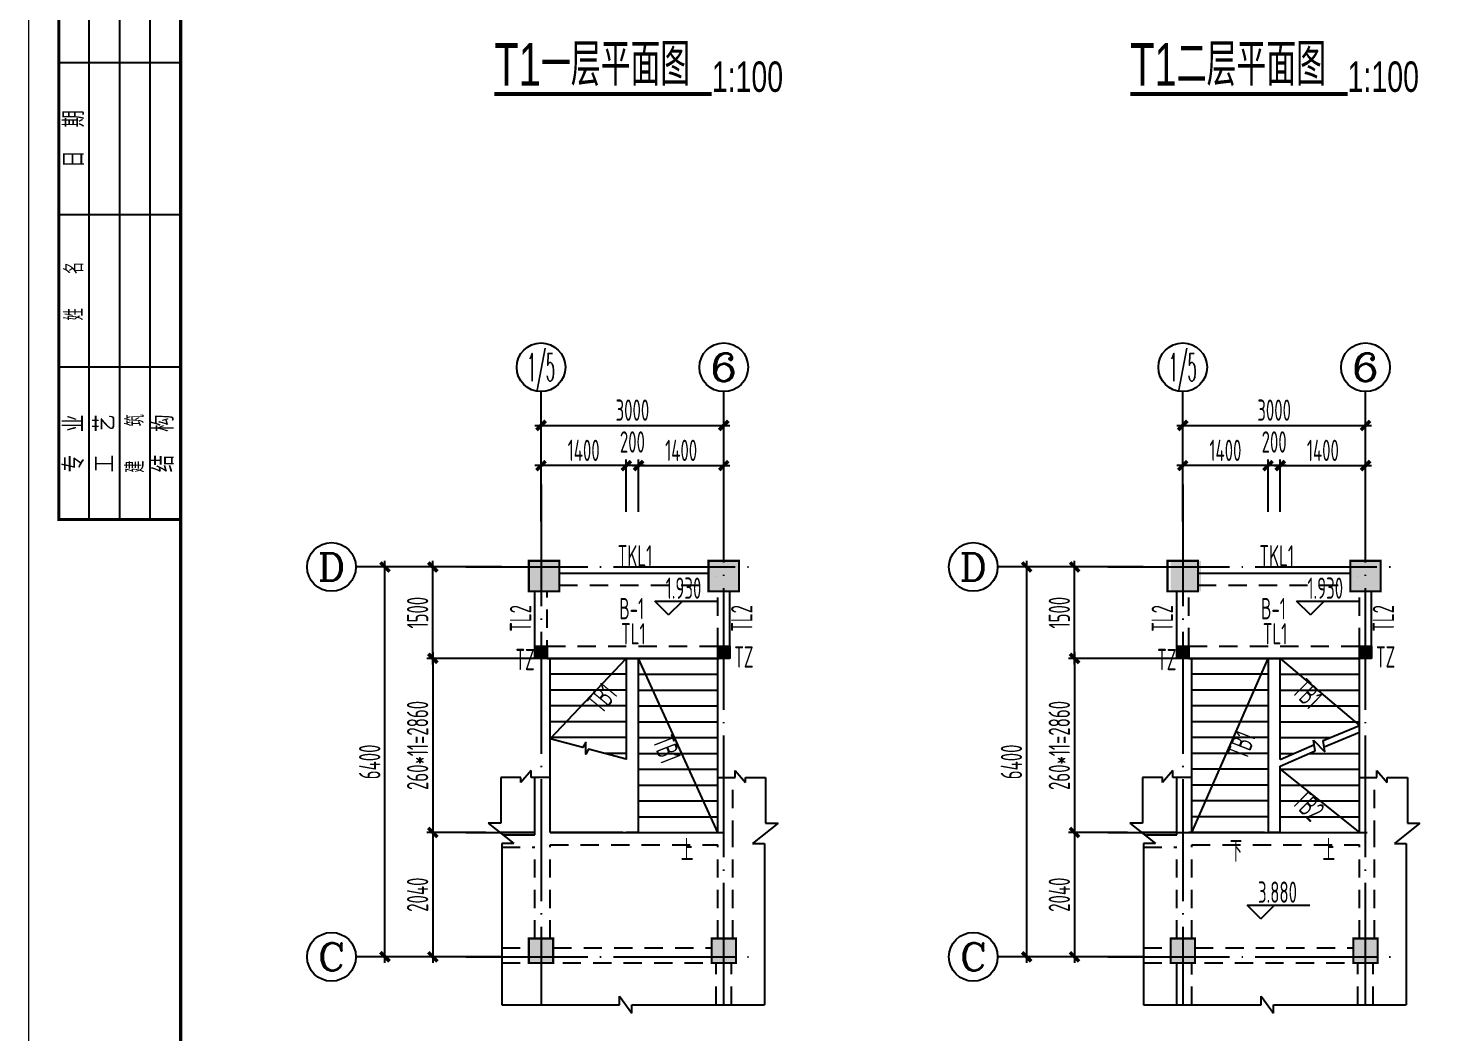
# Model space of a CAD drawing. Extents: x -472319 to -112444, y -516749 to -5704.
# Drawn here: x -218451 to -195170, y -432237 to -415751 of the extents above; entities that cross this region are included whole.
import ezdxf
from ezdxf.enums import TextEntityAlignment as Align

# ---------------------------------------------------------------- set-up
doc = ezdxf.new("R2010")
doc.units = 0
doc.header["$LTSCALE"] = 100
doc.header["$MEASUREMENT"] = 0
for name, pattern in [('3', [5, 3, -2]), ('CENTER', [2, 1.25, -0.25, 0.25, -0.25]), ('DOTE', [2.42, 2, -0.2, 0.02, -0.2])]:
    doc.linetypes.add(name, pattern=pattern)
for name, color, linetype in [('1301', 24, 'Continuous'), ('AXIS', 3, 'Continuous'), ('AXIS_TEXT', 7, 'Continuous'), ('COLUMN', 9, 'Continuous'), ('DIM_ELEV', 3, 'Continuous'), ('DIM_SYMB', 3, 'Continuous'), ('DOTE', 1, 'CENTER'), ('FRAME', 3, 'Continuous'), ('PUB_DIM', 3, 'Continuous'), ('S_BEAM', 4, 'Continuous'), ('S_BEAMDASH', 134, '3'), ('S_CL', 2, 'Continuous'), ('STAIR', 2, 'Continuous'), ('填充', 8, 'Continuous'), ('板标注', 221, 'Continuous'), ('梁', 4, 'Continuous'), ('梁虚线', 134, '3')]:
    doc.layers.add(name, color=color, linetype=linetype)
doc.styles.add('_TCH_AXIS', font='COMPLEX', dxfattribs={"bigfont": 'GBCBIG'})
doc.styles.add('COMPLEX', font='COMPLEX')
doc.styles.add('dxfs', font='txt.shx', dxfattribs={"width": 0.7, "bigfont": 'dxfs.shx'})
doc.styles.add('eromans.shx', font='eromans.shx', dxfattribs={"width": 0.7, "bigfont": 'hztxt.shx'})
doc.styles.add('HZ', font='tssdeng.shx', dxfattribs={"width": 0.6, "height": 350, "bigfont": 'a.shx'})
doc.dimstyles.new('DIMN', dxfattribs={"dimtxt": 350, "dimasz": 150, "dimexe": 100, "dimexo": 100, "dimgap": 75, "dimtad": 1, "dimdec": 0, "dimzin": 0, "dimdsep": 46, "dimtxsty": 'HZ', "dimblk": 'ARCHTICK', "dimcen": 0.09, "dimdle": 100, "dimclrd": 3, "dimclre": 3, "dimclrt": 7, "dimazin": 2, "dimtfac": 1, "dimtdec": 0, "dimtmove": 2, "dimatfit": 3, "dimldrblk": 'ARCHTICK', "dimfxl": 1, "dimtolj": 1, "dimtzin": 0, "dimarcsym": 0})

# ---------------------------------------------------------------- blocks, each defined once
blk = doc.blocks.new('A$C20674F94')
at = {"layer": 'FRAME', "lineweight": 18}
blk.add_line((0, 59400), (0, 0), dxfattribs=at)
at = {"layer": 'FRAME'}
blk.add_line((2500, 58400), (2500, 1000), dxfattribs=at)
at = {"layer": 'FRAME', "const_width": 50}
for points in [[(2500, 58400), (500, 58400), (500, 35900), (2500, 35900)], [(2500, 58400), (83100, 58400), (83100, 1000), (2500, 1000), (2500, 58400)]]:
    blk.add_lwpolyline(points, dxfattribs=at)
at = {"layer": 'FRAME'}
for points in [[(1000, 35900), (1000, 58400)], [(1500, 35900), (1500, 58400)], [(2000, 35900), (2000, 58400)], [(2500, 43400), (500, 43400)], [(2500, 40900), (500, 40900)], [(2500, 38400), (500, 38400)]]:
    blk.add_lwpolyline(points, dxfattribs=at)
at = {"layer": 'FRAME', "char_height": 300, "attachment_point": 5, "rotation": 90, "style": 'dxfs'}
for s, insert, width in [('{\\f宋体|b0|i0|c134|p2;日\\Ftxt.shx,dxfs.shx|c134;  \\f宋体|b0|i0|c134|p2;期}', (750, 42150), 1132.5), ('姓   名', (750, 39650), 1185), ('{\\f宋体|b0|i0|c134|p2;专\\Ftxt.shx,dxfs.shx|c134;  \\f宋体|b0|i0|c134|p2;业}', (750, 37150), 1203.38), ('{\\f宋体|b0|i0|c134|p2;工\\Ftxt.shx,dxfs.shx|c134;  \\f宋体|b0|i0|c134|p2;艺}', (1250, 37150), 1177.12), ('建   筑', (1750, 37150), 1206), ('{\\f宋体|b0|i0|c134|p2;结\\Ftxt.shx,dxfs.shx|c134;  \\f宋体|b0|i0|c134|p2;构\\P}', (2220, 37150), 1192.88)]:
    blk.add_mtext(s, dxfattribs=dict(at, insert=insert, width=width))
blk = doc.blocks.new('_ArchTick')
at = {"color": 0, "linetype": 'ByBlock', "const_width": 0.4}
blk.add_lwpolyline([(-0.5, -0.5), (0.5, 0.5)], dxfattribs=at)
blk = doc.blocks.new('*D2673')
at = {"layer": 'AXIS', "color": 3, "lineweight": -2, "transparency": 16777216}
for p, q in [((-199601, -422269), (-196401, -422269)), ((-199501, -423139), (-199501, -422169)), ((-196501, -423139), (-196501, -422169))]:
    blk.add_line(p, q, dxfattribs=at)
at = {"layer": 'Defpoints', "color": 0, "transparency": 16777216}
for p in [(-196501, -422269), (-199501, -423239), (-196501, -423239)]:
    blk.add_point(p, dxfattribs=at)
at = {"layer": 'AXIS', "color": 3, "lineweight": -2, "transparency": 16777216, "xscale": 150, "yscale": 150, "zscale": 150, "rotation": 180}
blk.add_blockref('_ArchTick', (-199501, -422269), dxfattribs=at)
at = {"layer": 'AXIS', "color": 3, "lineweight": -2, "transparency": 16777216, "xscale": 150, "yscale": 150, "zscale": 150}
blk.add_blockref('_ArchTick', (-196501, -422269), dxfattribs=at)
at = {"layer": 'AXIS', "color": 7, "transparency": 16777216, "insert": (-198001, -422019), "char_height": 350, "attachment_point": 5, "style": 'HZ'}
blk.add_mtext('\\A1;3000', dxfattribs=at)
blk = doc.blocks.new('*D2674')
at = {"layer": 'AXIS', "color": 3, "lineweight": -2, "transparency": 16777216}
for p, q in [((-200833, -424593), (-202163, -424593)), ((-202063, -431093), (-202063, -424493)), ((-200833, -430993), (-202163, -430993))]:
    blk.add_line(p, q, dxfattribs=at)
at = {"layer": 'Defpoints', "color": 0, "transparency": 16777216}
for p in [(-202063, -424593), (-200733, -424593), (-200733, -430993)]:
    blk.add_point(p, dxfattribs=at)
at = {"layer": 'AXIS', "color": 3, "lineweight": -2, "transparency": 16777216, "xscale": 150, "yscale": 150, "zscale": 150}
for p, rotation in [((-202063, -424593), 90), ((-202063, -430993), 270)]:
    blk.add_blockref('_ArchTick', p, dxfattribs=dict(at, rotation=rotation))
at = {"layer": 'AXIS', "color": 7, "transparency": 16777216, "insert": (-202313, -427793), "char_height": 350, "attachment_point": 5, "rotation": 90, "style": 'HZ'}
blk.add_mtext('\\A1;6400', dxfattribs=at)
blk = doc.blocks.new('_AXISO')
blk.add_circle((0, 0), 0.5)
at = {"layer": 'AXIS_TEXT', "style": 'COMPLEX', "width": 1.041667}
blk.add_attdef('A', text='', height=0.56, dxfattribs=at).set_placement((-0.25, -0.28), (0.25, -0.28), align=Align.FIT)
blk = doc.blocks.new('*D2675')
at = {"layer": '1301', "color": 3, "lineweight": -2, "transparency": 16777216}
for p, q in [((-200406, -428953), (-201377, -428953)), ((-201277, -428853), (-201277, -431093)), ((-200378, -430993), (-201377, -430993))]:
    blk.add_line(p, q, dxfattribs=at)
at = {"layer": 'Defpoints', "color": 0, "transparency": 16777216}
for p in [(-200306, -428953), (-201277, -430993), (-200278, -430993)]:
    blk.add_point(p, dxfattribs=at)
at = {"layer": '1301', "color": 3, "lineweight": -2, "transparency": 16777216, "xscale": 150, "yscale": 150, "zscale": 150}
for p, rotation in [((-201277, -428953), 90), ((-201277, -430993), 270)]:
    blk.add_blockref('_ArchTick', p, dxfattribs=dict(at, rotation=rotation))
at = {"layer": '1301', "color": 7, "transparency": 16777216, "insert": (-201527, -429973), "char_height": 350, "attachment_point": 5, "rotation": 90, "style": 'HZ'}
blk.add_mtext('\\A1;2040', dxfattribs=at)
blk = doc.blocks.new('*D2676')
at = {"layer": 'Defpoints', "color": 0, "transparency": 16777216}
for p in [(-201277, -424593), (-200423, -424593), (-200423, -426093)]:
    blk.add_point(p, dxfattribs=at)
at = {"layer": '填充', "color": 3, "lineweight": -2, "transparency": 16777216}
for p, q in [((-200523, -424593), (-201377, -424593)), ((-201277, -426193), (-201277, -424493)), ((-200523, -426093), (-201377, -426093))]:
    blk.add_line(p, q, dxfattribs=at)
at = {"layer": '填充', "color": 3, "lineweight": -2, "transparency": 16777216, "xscale": 150, "yscale": 150, "zscale": 150}
for p, rotation in [((-201277, -424593), 90), ((-201277, -426093), 270)]:
    blk.add_blockref('_ArchTick', p, dxfattribs=dict(at, rotation=rotation))
at = {"layer": '填充', "color": 7, "transparency": 16777216, "insert": (-201527, -425343), "char_height": 350, "attachment_point": 5, "rotation": 90, "style": 'HZ'}
blk.add_mtext('\\A1;1500', dxfattribs=at)
blk = doc.blocks.new('*D2677')
at = {"layer": 'Defpoints', "color": 0, "transparency": 16777216}
for p in [(-200523, -426093), (-201277, -428953), (-200523, -428953)]:
    blk.add_point(p, dxfattribs=at)
at = {"layer": '填充', "color": 3, "lineweight": -2, "transparency": 16777216}
for p, q in [((-201277, -425993), (-201277, -429053)), ((-200623, -426093), (-201377, -426093)), ((-200623, -428953), (-201377, -428953))]:
    blk.add_line(p, q, dxfattribs=at)
at = {"layer": '填充', "color": 3, "lineweight": -2, "transparency": 16777216, "xscale": 150, "yscale": 150, "zscale": 150}
for p, rotation in [((-201277, -426093), 90), ((-201277, -428953), 270)]:
    blk.add_blockref('_ArchTick', p, dxfattribs=dict(at, rotation=rotation))
at = {"layer": '填充', "color": 7, "transparency": 16777216, "insert": (-201527, -427523), "char_height": 350, "attachment_point": 5, "rotation": 90, "style": 'HZ'}
blk.add_mtext('\\A1;260*11=2860', dxfattribs=at)
blk = doc.blocks.new('*D2678')
at = {"layer": 'AXIS', "color": 3, "lineweight": -2, "transparency": 16777216}
for p, q in [((-197801, -422929), (-198201, -422929)), ((-198101, -423647), (-198101, -422829)), ((-197901, -423647), (-197901, -422829))]:
    blk.add_line(p, q, dxfattribs=at)
at = {"layer": 'Defpoints', "color": 0, "transparency": 16777216}
for p in [(-198101, -422929), (-198101, -423747), (-197901, -423747)]:
    blk.add_point(p, dxfattribs=at)
at = {"layer": 'AXIS', "color": 3, "lineweight": -2, "transparency": 16777216, "xscale": 150, "yscale": 150, "zscale": 150, "rotation": 180}
blk.add_blockref('_ArchTick', (-198101, -422929), dxfattribs=at)
at = {"layer": 'AXIS', "color": 3, "lineweight": -2, "transparency": 16777216, "xscale": 150, "yscale": 150, "zscale": 150}
blk.add_blockref('_ArchTick', (-197901, -422929), dxfattribs=at)
at = {"layer": 'AXIS', "color": 7, "transparency": 16777216, "insert": (-198001, -422541), "char_height": 350, "attachment_point": 5, "style": 'HZ'}
blk.add_mtext('\\A1;200', dxfattribs=at)
blk = doc.blocks.new('*D2679')
at = {"layer": 'AXIS', "color": 3, "lineweight": -2, "transparency": 16777216}
for p, q in [((-198001, -422929), (-196401, -422929)), ((-197901, -423687), (-197901, -422829)), ((-196501, -423687), (-196501, -422829))]:
    blk.add_line(p, q, dxfattribs=at)
at = {"layer": 'Defpoints', "color": 0, "transparency": 16777216}
for p in [(-196501, -422929), (-197901, -423787), (-196501, -423787)]:
    blk.add_point(p, dxfattribs=at)
at = {"layer": 'AXIS', "color": 3, "lineweight": -2, "transparency": 16777216, "xscale": 150, "yscale": 150, "zscale": 150, "rotation": 180}
blk.add_blockref('_ArchTick', (-197901, -422929), dxfattribs=at)
at = {"layer": 'AXIS', "color": 3, "lineweight": -2, "transparency": 16777216, "xscale": 150, "yscale": 150, "zscale": 150}
blk.add_blockref('_ArchTick', (-196501, -422929), dxfattribs=at)
at = {"layer": 'AXIS', "color": 7, "transparency": 16777216, "insert": (-197201, -422679), "char_height": 350, "attachment_point": 5, "style": 'HZ'}
blk.add_mtext('\\A1;1400', dxfattribs=at)
blk = doc.blocks.new('*D2680')
at = {"layer": 'AXIS', "color": 3, "lineweight": -2, "transparency": 16777216}
for p, q in [((-198001, -422929), (-199601, -422929)), ((-199501, -423687), (-199501, -422829)), ((-198101, -423687), (-198101, -422829))]:
    blk.add_line(p, q, dxfattribs=at)
at = {"layer": 'Defpoints', "color": 0, "transparency": 16777216}
for p in [(-199501, -422929), (-199501, -423787), (-198101, -423787)]:
    blk.add_point(p, dxfattribs=at)
at = {"layer": 'AXIS', "color": 3, "lineweight": -2, "transparency": 16777216, "xscale": 150, "yscale": 150, "zscale": 150, "rotation": 180}
blk.add_blockref('_ArchTick', (-199501, -422929), dxfattribs=at)
at = {"layer": 'AXIS', "color": 3, "lineweight": -2, "transparency": 16777216, "xscale": 150, "yscale": 150, "zscale": 150}
blk.add_blockref('_ArchTick', (-198101, -422929), dxfattribs=at)
at = {"layer": 'AXIS', "color": 7, "transparency": 16777216, "insert": (-198801, -422679), "char_height": 350, "attachment_point": 5, "style": 'HZ'}
blk.add_mtext('\\A1;1400', dxfattribs=at)
blk = doc.blocks.new('*D2681')
at = {"layer": 'AXIS', "color": 3, "lineweight": -2, "transparency": 16777216}
for p, q in [((-210135, -422269), (-206935, -422269)), ((-210035, -423139), (-210035, -422169)), ((-207035, -423139), (-207035, -422169))]:
    blk.add_line(p, q, dxfattribs=at)
at = {"layer": 'Defpoints', "color": 0, "transparency": 16777216}
for p in [(-207035, -422269), (-210035, -423239), (-207035, -423239)]:
    blk.add_point(p, dxfattribs=at)
at = {"layer": 'AXIS', "color": 3, "lineweight": -2, "transparency": 16777216, "xscale": 150, "yscale": 150, "zscale": 150, "rotation": 180}
blk.add_blockref('_ArchTick', (-210035, -422269), dxfattribs=at)
at = {"layer": 'AXIS', "color": 3, "lineweight": -2, "transparency": 16777216, "xscale": 150, "yscale": 150, "zscale": 150}
blk.add_blockref('_ArchTick', (-207035, -422269), dxfattribs=at)
at = {"layer": 'AXIS', "color": 7, "transparency": 16777216, "insert": (-208535, -422019), "char_height": 350, "attachment_point": 5, "style": 'HZ'}
blk.add_mtext('\\A1;3000', dxfattribs=at)
blk = doc.blocks.new('*D2682')
at = {"layer": 'AXIS', "color": 3, "lineweight": -2, "transparency": 16777216}
for p, q in [((-211367, -424593), (-212697, -424593)), ((-212597, -431093), (-212597, -424493)), ((-211367, -430993), (-212697, -430993))]:
    blk.add_line(p, q, dxfattribs=at)
at = {"layer": 'Defpoints', "color": 0, "transparency": 16777216}
for p in [(-212597, -424593), (-211267, -424593), (-211267, -430993)]:
    blk.add_point(p, dxfattribs=at)
at = {"layer": 'AXIS', "color": 3, "lineweight": -2, "transparency": 16777216, "xscale": 150, "yscale": 150, "zscale": 150}
for p, rotation in [((-212597, -424593), 90), ((-212597, -430993), 270)]:
    blk.add_blockref('_ArchTick', p, dxfattribs=dict(at, rotation=rotation))
at = {"layer": 'AXIS', "color": 7, "transparency": 16777216, "insert": (-212847, -427793), "char_height": 350, "attachment_point": 5, "rotation": 90, "style": 'HZ'}
blk.add_mtext('\\A1;6400', dxfattribs=at)
blk = doc.blocks.new('*D2683')
at = {"layer": '1301', "color": 3, "lineweight": -2, "transparency": 16777216}
for p, q in [((-210940, -428953), (-211911, -428953)), ((-211811, -428853), (-211811, -431093)), ((-210912, -430993), (-211911, -430993))]:
    blk.add_line(p, q, dxfattribs=at)
at = {"layer": 'Defpoints', "color": 0, "transparency": 16777216}
for p in [(-210840, -428953), (-211811, -430993), (-210812, -430993)]:
    blk.add_point(p, dxfattribs=at)
at = {"layer": '1301', "color": 3, "lineweight": -2, "transparency": 16777216, "xscale": 150, "yscale": 150, "zscale": 150}
for p, rotation in [((-211811, -428953), 90), ((-211811, -430993), 270)]:
    blk.add_blockref('_ArchTick', p, dxfattribs=dict(at, rotation=rotation))
at = {"layer": '1301', "color": 7, "transparency": 16777216, "insert": (-212061, -429973), "char_height": 350, "attachment_point": 5, "rotation": 90, "style": 'HZ'}
blk.add_mtext('\\A1;2040', dxfattribs=at)
blk = doc.blocks.new('*D2684')
at = {"layer": 'Defpoints', "color": 0, "transparency": 16777216}
for p in [(-211811, -424593), (-210957, -424593), (-210957, -426093)]:
    blk.add_point(p, dxfattribs=at)
at = {"layer": '填充', "color": 3, "lineweight": -2, "transparency": 16777216}
for p, q in [((-211057, -424593), (-211911, -424593)), ((-211811, -426193), (-211811, -424493)), ((-211057, -426093), (-211911, -426093))]:
    blk.add_line(p, q, dxfattribs=at)
at = {"layer": '填充', "color": 3, "lineweight": -2, "transparency": 16777216, "xscale": 150, "yscale": 150, "zscale": 150}
for p, rotation in [((-211811, -424593), 90), ((-211811, -426093), 270)]:
    blk.add_blockref('_ArchTick', p, dxfattribs=dict(at, rotation=rotation))
at = {"layer": '填充', "color": 7, "transparency": 16777216, "insert": (-212061, -425343), "char_height": 350, "attachment_point": 5, "rotation": 90, "style": 'HZ'}
blk.add_mtext('\\A1;1500', dxfattribs=at)
blk = doc.blocks.new('*D2685')
at = {"layer": 'Defpoints', "color": 0, "transparency": 16777216}
for p in [(-211057, -426093), (-211811, -428953), (-211057, -428953)]:
    blk.add_point(p, dxfattribs=at)
at = {"layer": '填充', "color": 3, "lineweight": -2, "transparency": 16777216}
for p, q in [((-211811, -425993), (-211811, -429053)), ((-211157, -426093), (-211911, -426093)), ((-211157, -428953), (-211911, -428953))]:
    blk.add_line(p, q, dxfattribs=at)
at = {"layer": '填充', "color": 3, "lineweight": -2, "transparency": 16777216, "xscale": 150, "yscale": 150, "zscale": 150}
for p, rotation in [((-211811, -426093), 90), ((-211811, -428953), 270)]:
    blk.add_blockref('_ArchTick', p, dxfattribs=dict(at, rotation=rotation))
at = {"layer": '填充', "color": 7, "transparency": 16777216, "insert": (-212061, -427523), "char_height": 350, "attachment_point": 5, "rotation": 90, "style": 'HZ'}
blk.add_mtext('\\A1;260*11=2860', dxfattribs=at)
blk = doc.blocks.new('*D2686')
at = {"layer": 'AXIS', "color": 3, "lineweight": -2, "transparency": 16777216}
for p, q in [((-208335, -422929), (-208735, -422929)), ((-208635, -423647), (-208635, -422829)), ((-208435, -423647), (-208435, -422829))]:
    blk.add_line(p, q, dxfattribs=at)
at = {"layer": 'Defpoints', "color": 0, "transparency": 16777216}
for p in [(-208635, -422929), (-208635, -423747), (-208435, -423747)]:
    blk.add_point(p, dxfattribs=at)
at = {"layer": 'AXIS', "color": 3, "lineweight": -2, "transparency": 16777216, "xscale": 150, "yscale": 150, "zscale": 150, "rotation": 180}
blk.add_blockref('_ArchTick', (-208635, -422929), dxfattribs=at)
at = {"layer": 'AXIS', "color": 3, "lineweight": -2, "transparency": 16777216, "xscale": 150, "yscale": 150, "zscale": 150}
blk.add_blockref('_ArchTick', (-208435, -422929), dxfattribs=at)
at = {"layer": 'AXIS', "color": 7, "transparency": 16777216, "insert": (-208535, -422541), "char_height": 350, "attachment_point": 5, "style": 'HZ'}
blk.add_mtext('\\A1;200', dxfattribs=at)
blk = doc.blocks.new('*D2687')
at = {"layer": 'AXIS', "color": 3, "lineweight": -2, "transparency": 16777216}
for p, q in [((-208535, -422929), (-206935, -422929)), ((-208435, -423687), (-208435, -422829)), ((-207035, -423687), (-207035, -422829))]:
    blk.add_line(p, q, dxfattribs=at)
at = {"layer": 'Defpoints', "color": 0, "transparency": 16777216}
for p in [(-207035, -422929), (-208435, -423787), (-207035, -423787)]:
    blk.add_point(p, dxfattribs=at)
at = {"layer": 'AXIS', "color": 3, "lineweight": -2, "transparency": 16777216, "xscale": 150, "yscale": 150, "zscale": 150, "rotation": 180}
blk.add_blockref('_ArchTick', (-208435, -422929), dxfattribs=at)
at = {"layer": 'AXIS', "color": 3, "lineweight": -2, "transparency": 16777216, "xscale": 150, "yscale": 150, "zscale": 150}
blk.add_blockref('_ArchTick', (-207035, -422929), dxfattribs=at)
at = {"layer": 'AXIS', "color": 7, "transparency": 16777216, "insert": (-207735, -422679), "char_height": 350, "attachment_point": 5, "style": 'HZ'}
blk.add_mtext('\\A1;1400', dxfattribs=at)
blk = doc.blocks.new('*D2688')
at = {"layer": 'AXIS', "color": 3, "lineweight": -2, "transparency": 16777216}
for p, q in [((-208535, -422929), (-210135, -422929)), ((-210035, -423687), (-210035, -422829)), ((-208635, -423687), (-208635, -422829))]:
    blk.add_line(p, q, dxfattribs=at)
at = {"layer": 'Defpoints', "color": 0, "transparency": 16777216}
for p in [(-210035, -422929), (-210035, -423787), (-208635, -423787)]:
    blk.add_point(p, dxfattribs=at)
at = {"layer": 'AXIS', "color": 3, "lineweight": -2, "transparency": 16777216, "xscale": 150, "yscale": 150, "zscale": 150, "rotation": 180}
blk.add_blockref('_ArchTick', (-210035, -422929), dxfattribs=at)
at = {"layer": 'AXIS', "color": 3, "lineweight": -2, "transparency": 16777216, "xscale": 150, "yscale": 150, "zscale": 150}
blk.add_blockref('_ArchTick', (-208635, -422929), dxfattribs=at)
at = {"layer": 'AXIS', "color": 7, "transparency": 16777216, "insert": (-209335, -422679), "char_height": 350, "attachment_point": 5, "style": 'HZ'}
blk.add_mtext('\\A1;1400', dxfattribs=at)

msp = doc.modelspace()

# ---------------------------------------------------------------- hatches: boundary and pattern name
at = {"layer": 'COLUMN'}
h = msp.add_hatch(dxfattribs=at)
h.set_pattern_fill('ANSI31', color=0)
h.set_pattern_definition([(45, (-201372.49805, -240354.82925), (-0.08838834765, 0.08838834765), [])])
h.paths.add_polyline_path([(-209934.998, -426092.829), (-210134.998, -426092.829), (-210134.998, -425892.829), (-209934.998, -425892.829)])
h = msp.add_hatch(dxfattribs=at)
h.set_pattern_fill('ANSI31', color=0)
h.set_pattern_definition([(45, (-204372.49805, -240354.82925), (-0.08838834765, 0.08838834765), [])])
h.paths.add_polyline_path([(-206934.998, -426092.829), (-207135, -426092.829), (-207134.998, -425892.829), (-206934.998, -425892.829)])
h = msp.add_hatch(dxfattribs=at)
h.set_pattern_fill('ANSI31', color=0)
h.set_pattern_definition([(45, (-190838.49805, -240354.82925), (-0.08838834765, 0.08838834765), [])])
h.paths.add_polyline_path([(-199400.998, -426092.829), (-199600.998, -426092.829), (-199600.998, -425892.829), (-199400.998, -425892.829)])
h = msp.add_hatch(dxfattribs=at)
h.set_pattern_fill('ANSI31', color=0)
h.set_pattern_definition([(45, (-193838.49805, -240354.82925), (-0.08838834765, 0.08838834765), [])])
h.paths.add_polyline_path([(-196400.998, -426092.829), (-196600.998, -426092.829), (-196600.998, -425892.829), (-196400.998, -425892.829)])
at = {"layer": 'S_CL'}
h = msp.add_hatch(dxfattribs=at)
h.set_pattern_fill('ANSI31', color=256, style=0)
h.set_pattern_definition([(45, (0, 2362.5), (-0.088388347648, 0.088388347648), [])])
h.paths.add_polyline_path([(-209734.998, -424992.829), (-209734.998, -424492.829), (-210234.998, -424492.829), (-210234.998, -424992.829)])
h.paths.add_polyline_path([(-206785, -424992.829), (-206785, -424492.829), (-207285, -424492.829), (-207285, -424992.829)])
h.paths.add_polyline_path([(-206835, -431092.83), (-206835, -430692.83), (-207235, -430692.83), (-207235, -431092.83)])
h.paths.add_polyline_path([(-209834.998, -431092.83), (-209834.998, -430692.83), (-210234.998, -430692.83), (-210234.998, -431092.83)])
h = msp.add_hatch(dxfattribs=at)
h.set_pattern_fill('ANSI31', color=256, style=0)
h.set_pattern_definition([(45, (10534, 2362.5), (-0.088388347648, 0.088388347648), [])])
h.paths.add_polyline_path([(-199200.998, -424992.829), (-199200.998, -424492.829), (-199700.998, -424492.829), (-199700.998, -424992.829)])
h.paths.add_polyline_path([(-196251, -424992.829), (-196251, -424492.829), (-196751, -424492.829), (-196751, -424992.829)])
h.paths.add_polyline_path([(-196301, -431092.83), (-196301, -430692.83), (-196701, -430692.83), (-196701, -431092.83)])
h.paths.add_polyline_path([(-199300.998, -431092.83), (-199300.998, -430692.83), (-199700.998, -430692.83), (-199700.998, -431092.83)])

# ---------------------------------------------------------------- linework, layer by layer
at = {"layer": 'AXIS'}
for p, q in [((-210034.998, -423848.181), (-210034.998, -421714.386)), ((-207034.998, -423848.181), (-207034.998, -421714.386)), ((-199500.998, -423848.181), (-199500.998, -421714.386)), ((-196500.998, -423848.181), (-196500.998, -421714.386)), ((-210685.817, -424592.829), (-213074.317, -424592.829)), ((-200151.817, -424592.829), (-202540.317, -424592.829)), ((-210685.817, -430992.83), (-213074.317, -430992.83)), ((-200151.817, -430992.83), (-202540.317, -430992.83))]:
    msp.add_line(p, q, dxfattribs=at)
at = {"layer": 'COLUMN', "color": 0}
for points in [[(-209934.998, -426092.829), (-210134.998, -426092.829), (-210134.998, -425892.829), (-209934.998, -425892.829)], [(-206934.998, -426092.829), (-207135, -426092.829), (-207134.998, -425892.829), (-206934.998, -425892.829)], [(-199400.998, -426092.829), (-199600.998, -426092.829), (-199600.998, -425892.829), (-199400.998, -425892.829)], [(-196400.998, -426092.829), (-196600.998, -426092.829), (-196600.998, -425892.829), (-196400.998, -425892.829)]]:
    msp.add_lwpolyline(points, close=True, dxfattribs=at)
at = {"layer": 'DIM_ELEV'}
for p, q in [((-207940.5, -425379.829), (-208165.5, -425154.829)), ((-208165.5, -425154.829), (-207135.701, -425154.829)), ((-207940.5, -425379.829), (-207715.5, -425154.829)), ((-197406.5, -425379.829), (-197631.5, -425154.829)), ((-197631.5, -425154.829), (-196601.701, -425154.829)), ((-197406.5, -425379.829), (-197181.5, -425154.829)), ((-198217.5, -430370.329), (-198442.5, -430145.329)), ((-198442.5, -430145.329), (-197412.701, -430145.329)), ((-198217.5, -430370.329), (-197992.5, -430145.329))]:
    msp.add_line(p, q, dxfattribs=at)
at = {"layer": 'DIM_SYMB'}
for points in [[(-207784.998, -429082.829, 0, 0, 0), (-207784.998, -425510.596, 0, 0, 0), (-209284.998, -425510.596, 0, 0, 0), (-209284.998, -427242.829, 40, 0, 0), (-209284.998, -427392.829, 0, 0, 0)], [(-198750.998, -429082.829, 0, 0, 0), (-198750.998, -425510.596, 0, 0, 0), (-197250.998, -425510.596, 0, 0, 0), (-197250.998, -427242.829, 40, 0, 0), (-197250.998, -427392.829, 0, 0, 0)], [(-197220.998, -429125.192, 0, 0, 0), (-197220.998, -427845.192, 40, 0, 0), (-197220.998, -427695.192, 0, 0, 0)]]:
    msp.add_lwpolyline(points, format="xyseb", dxfattribs=at)
at = {"layer": 'DOTE', "linetype": 'DOTE', "ltscale": 10}
for p, q in [((-210034.998, -423238.681), (-210034.998, -431780.329)), ((-207034.998, -431779.329), (-207034.998, -423238.681)), ((-199500.998, -423238.681), (-199500.998, -431780.329)), ((-196500.998, -431779.329), (-196500.998, -423238.681)), ((-211267.317, -424592.829), (-206492.5, -424592.829)), ((-200733.317, -424592.829), (-195958.5, -424592.829)), ((-206934.998, -426092.829), (-211412.309, -426092.829)), ((-196400.998, -426092.829), (-200878.309, -426092.829)), ((-211267.317, -428952.829), (-210135, -428952.829)), ((-209885, -428952.829), (-207034.998, -428952.829)), ((-200733.317, -428952.829), (-196475.998, -428952.829)), ((-200733.317, -428952.829), (-199601, -428952.829)), ((-211267.317, -430992.83), (-206492.5, -430992.83)), ((-200733.317, -430992.83), (-195958.5, -430992.83))]:
    msp.add_line(p, q, dxfattribs=at)
at = {"layer": 'PUB_DIM', "const_width": 70}
for points in [[(-210801.546, -416828.829), (-207232.454, -416828.829)], [(-200364.046, -416828.829), (-196794.954, -416828.829)]]:
    msp.add_lwpolyline(points, dxfattribs=at)
at = {"layer": 'S_BEAM'}
for p, q in [((-207160, -424742.829), (-207160, -424742.829)), ((-196626, -424742.829), (-196626, -424742.829)), ((-209885, -427413.406), (-209885, -426092.829)), ((-207135, -428952.829), (-207135, -426092.829)), ((-199351, -428952.829), (-199351, -426092.829)), ((-196601, -428952.829), (-196600.998, -426092.829)), ((-209885, -428952.829), (-209885, -427413.406)), ((-210135, -428992.829), (-210135, -428049.829)), ((-199601, -428992.829), (-199601, -428049.829)), ((-210659.06, -428992.829), (-210135, -428992.829)), ((-209885, -428952.829), (-207135, -428952.829)), ((-200125.06, -428992.829), (-199601, -428992.829)), ((-199351, -428952.829), (-196601, -428952.829)), ((-199601, -431780.329), (-199601, -431092.83))]:
    msp.add_line(p, q, dxfattribs=at)
at = {"layer": 'S_BEAMDASH'}
for p, q in [((-206885, -429052.829), (-206885, -428049.829)), ((-196351, -429052.829), (-196351, -428049.829)), ((-206885, -430692.83), (-206885, -429052.829)), ((-196351, -430692.83), (-196351, -429052.829)), ((-210679.5, -429192.829), (-210135, -429192.829)), ((-210135, -430692.83), (-210135, -429192.829)), ((-209885, -430692.83), (-209885, -429152.829)), ((-209885, -429152.829), (-207135, -429152.829)), ((-207135, -430692.83), (-207135, -429152.829)), ((-200145.5, -429192.829), (-199601, -429192.829)), ((-199601, -430692.83), (-199601, -429192.829)), ((-199351, -429152.829), (-196601, -429152.829)), ((-199351, -430692.83), (-199351, -429152.829)), ((-199351, -430692.83), (-199351, -429152.829)), ((-196601, -430692.83), (-196601, -429152.829)), ((-210679.5, -430842.83), (-210234.998, -430842.83)), ((-209834.998, -430842.83), (-207235, -430842.83)), ((-200145.5, -430842.83), (-199700.998, -430842.83)), ((-199300.998, -430842.83), (-196701, -430842.83)), ((-210679.5, -431092.83), (-207235, -431092.83)), ((-207160, -431779.329), (-207160, -431092.83)), ((-206910, -431779.329), (-206910, -431092.83)), ((-200145.5, -431092.83), (-196701, -431092.83)), ((-199351, -431780.329), (-199351, -431092.83)), ((-196626, -431779.329), (-196626, -431092.83)), ((-196376, -431779.329), (-196376, -431092.83))]:
    msp.add_line(p, q, dxfattribs=at)
at = {"layer": 'S_CL', "const_width": 35}
for points in [[(-209734.998, -424992.829), (-209734.998, -424492.829), (-210234.998, -424492.829), (-210234.998, -424992.829)], [(-206785, -424992.829), (-206785, -424492.829), (-207285, -424492.829), (-207285, -424992.829)], [(-199250.998, -424992.829), (-199250.998, -424492.829), (-199750.998, -424492.829), (-199750.998, -424992.829)], [(-196251, -424992.829), (-196251, -424492.829), (-196751, -424492.829), (-196751, -424992.829)], [(-209834.998, -431092.83), (-209834.998, -430692.83), (-210234.998, -430692.83), (-210234.998, -431092.83)], [(-206835, -431092.83), (-206835, -430692.83), (-207235, -430692.83), (-207235, -431092.83)], [(-199300.998, -431092.83), (-199300.998, -430692.83), (-199700.998, -430692.83), (-199700.998, -431092.83)], [(-196301, -431092.83), (-196301, -430692.83), (-196701, -430692.83), (-196701, -431092.83)]]:
    msp.add_lwpolyline(points, close=True, dxfattribs=at)
at = {"layer": 'STAIR'}
for p, q in [((-208694.998, -426092.829), (-209934.998, -426092.829)), ((-209934.998, -426092.829), (-208694.998, -426092.829)), ((-209885, -427413.406), (-208634.998, -426092.829)), ((-208434.998, -427754.203), (-208434.998, -426092.829)), ((-208434.998, -427754.203), (-208434.998, -426092.829)), ((-207135, -428952.829), (-208434.998, -426092.829)), ((-208374.998, -426092.829), (-207109.998, -426092.829)), ((-208374.998, -426092.829), (-207109.998, -426092.829)), ((-198160.998, -426092.829), (-199400.998, -426092.829)), ((-199400.998, -426092.829), (-198160.998, -426092.829)), ((-199351, -428952.829), (-198100.998, -426092.829)), ((-198100.998, -426092.829), (-198100.998, -428952.829)), ((-198100.998, -426092.829), (-198100.998, -428952.829)), ((-197900.998, -427754.203), (-197900.998, -426092.829)), ((-197900.998, -427754.203), (-197900.998, -426092.829)), ((-197900.998, -426092.829), (-196601, -427193.204)), ((-197840.998, -426092.829), (-196600.998, -426092.829)), ((-197840.998, -426092.829), (-196600.998, -426092.829)), ((-208634.998, -426352.829), (-209885, -426352.829)), ((-208434.998, -426352.829), (-207135, -426352.829)), ((-198100.998, -426352.829), (-199351, -426352.829)), ((-197900.998, -426352.829), (-196601, -426352.829)), ((-208634.998, -426612.829), (-209885, -426612.829)), ((-208434.998, -426612.829), (-207135, -426612.829)), ((-198100.998, -426612.829), (-199351, -426612.829)), ((-197900.998, -426612.829), (-196601, -426612.829)), ((-208634.998, -426872.829), (-209885, -426872.829)), ((-208434.998, -426872.829), (-207135, -426872.829)), ((-198100.998, -426872.829), (-199351, -426872.829)), ((-197900.998, -426872.829), (-196601, -426872.829)), ((-208634.998, -427132.829), (-209885, -427132.829)), ((-208434.998, -427132.829), (-207135, -427132.829)), ((-198100.998, -427132.829), (-199351, -427132.829)), ((-197900.998, -427132.829), (-196601, -427132.829)), ((-197194.909, -427443.524), (-196601, -427193.204)), ((-208634.998, -427392.829), (-209885, -427392.829)), ((-208434.998, -427392.829), (-207135, -427392.829)), ((-198100.998, -427392.829), (-199351, -427392.829)), ((-197900.998, -427392.829), (-197079.694, -427392.829)), ((-197325.354, -427610.172), (-197352.496, -427433.817)), ((-197352.496, -427433.817), (-197166.499, -427628.114)), ((-197179.161, -427545.847), (-196601, -427302.456)), ((-208634.998, -427652.829), (-208991.46, -427652.829)), ((-208434.998, -427652.829), (-208204.603, -427652.829)), ((-208434.998, -427652.829), (-207135, -427652.829)), ((-198100.998, -427652.829), (-199351, -427652.829)), ((-197900.998, -427754.203), (-197341.102, -427507.849)), ((-197900.998, -427863.455), (-197325.354, -427610.172)), ((-197900.998, -427652.829), (-197670.603, -427652.829)), ((-197422.303, -427652.829), (-196601, -427652.829)), ((-197166.499, -427628.114), (-197194.909, -427443.524)), ((-208434.998, -428952.829), (-208434.998, -427754.203)), ((-208434.998, -428952.829), (-208434.998, -427863.455)), ((-197900.998, -428952.829), (-197900.998, -427863.455)), ((-197900.998, -428952.829), (-197900.998, -427863.455)), ((-210365.5, -428049.829), (-210697, -428049.829)), ((-210697, -428049.829), (-210697, -428796.329)), ((-210196.5, -427932.829), (-210365.5, -428133.829)), ((-210365.5, -428133.829), (-210365.5, -428049.829)), ((-210196.5, -428049.829), (-210196.5, -427932.829)), ((-209885, -428049.829), (-210196.5, -428049.829)), ((-208434.998, -427912.829), (-207135, -427912.829)), ((-207135, -428049.829), (-206848.5, -428049.829)), ((-206848.5, -428049.829), (-206848.5, -427932.829)), ((-206848.5, -427932.829), (-206679.5, -428133.829)), ((-206679.5, -428133.829), (-206679.5, -428049.829)), ((-206679.5, -428049.829), (-206348, -428049.829)), ((-206348, -428049.829), (-206348, -428796.329)), ((-199831.5, -428049.829), (-200163, -428049.829)), ((-200163, -428049.829), (-200163, -428796.329)), ((-199662.5, -427932.829), (-199831.5, -428133.829)), ((-199831.5, -428133.829), (-199831.5, -428049.829)), ((-199662.5, -428049.829), (-199662.5, -427932.829)), ((-199351, -428049.829), (-199662.5, -428049.829)), ((-198100.998, -427912.829), (-199351, -427912.829)), ((-197900.998, -427912.829), (-196601, -427912.829)), ((-197900.998, -427912.829), (-196601, -428952.829)), ((-196601, -428049.829), (-196314.5, -428049.829)), ((-196314.5, -428049.829), (-196314.5, -427932.829)), ((-196314.5, -427932.829), (-196145.5, -428133.829)), ((-196145.5, -428133.829), (-196145.5, -428049.829)), ((-196145.5, -428049.829), (-195814, -428049.829)), ((-195814, -428049.829), (-195814, -428796.329)), ((-208434.998, -428172.829), (-207135, -428172.829)), ((-198100.998, -428172.829), (-199351, -428172.829)), ((-197900.998, -428172.829), (-196601, -428172.829)), ((-208434.998, -428432.829), (-207135, -428432.829)), ((-198100.998, -428432.829), (-199351, -428432.829)), ((-197900.998, -428432.829), (-196601, -428432.829)), ((-210697, -428796.329), (-210902, -428796.329)), ((-210902, -428796.329), (-210483.5, -429134.829)), ((-208434.998, -428692.829), (-207135, -428692.829)), ((-206143, -428796.329), (-206561.5, -429134.829)), ((-206348, -428796.329), (-206143, -428796.329)), ((-200163, -428796.329), (-200368, -428796.329)), ((-200368, -428796.329), (-199949.5, -429134.829)), ((-198100.998, -428692.829), (-199351, -428692.829)), ((-197900.998, -428692.829), (-196601, -428692.829)), ((-195609, -428796.329), (-196027.5, -429134.829)), ((-195814, -428796.329), (-195609, -428796.329)), ((-210135, -428952.829), (-210708.513, -428952.829)), ((-208694.998, -428952.829), (-209885, -428952.829)), ((-208434.998, -428952.829), (-208634.998, -428952.829)), ((-208374.998, -428952.829), (-207109.998, -428952.829)), ((-199601, -428952.829), (-200174.513, -428952.829)), ((-198160.998, -428952.829), (-199400.998, -428952.829)), ((-197900.998, -428952.829), (-198100.998, -428952.829)), ((-197840.998, -428952.829), (-196575.998, -428952.829)), ((-210483.5, -429134.829), (-210679.5, -429134.829)), ((-210679.5, -429134.829), (-210679.5, -431780.329)), ((-206561.5, -429134.829), (-206365.5, -429134.829)), ((-206365.5, -429134.829), (-206365.5, -431779.329)), ((-199949.5, -429134.829), (-200145.5, -429134.829)), ((-200145.5, -429134.829), (-200145.5, -431780.329)), ((-196027.5, -429134.829), (-195831.5, -429134.829)), ((-195831.5, -429134.829), (-195831.5, -431779.329)), ((-210679.5, -431780.329), (-208749, -431780.329)), ((-208749, -431780.329), (-208749, -431636.829)), ((-208749, -431636.829), (-208546.5, -431916.329)), ((-208546.5, -431916.329), (-208546.5, -431779.329)), ((-208546.5, -431779.329), (-206365.5, -431779.329)), ((-200145.5, -431780.329), (-198215, -431780.329)), ((-198215, -431780.329), (-198215, -431636.829)), ((-198215, -431636.829), (-198012.5, -431916.329)), ((-198012.5, -431916.329), (-198012.5, -431779.329)), ((-198012.5, -431779.329), (-195831.5, -431779.329))]:
    msp.add_line(p, q, dxfattribs=at)
msp.add_lwpolyline([(-208634.998, -426092.829), (-208634.998, -427748.343), (-209253.271, -427582.677), (-209302.021, -427667.115), (-209298.699, -427473.005), (-209347.449, -427557.442), (-209885, -427413.406)], dxfattribs=at)
at = {"layer": '梁'}
for p, q in [((-209734.998, -424692.829), (-207285, -424692.829)), ((-199250.998, -424692.829), (-196751, -424692.829)), ((-210134.998, -426092.829), (-210134.998, -424992.829)), ((-206934.998, -426092.829), (-206934.998, -424992.829)), ((-199600.998, -426092.829), (-199600.998, -424992.829)), ((-196400.998, -426092.829), (-196400.998, -424992.829)), ((-209934.998, -426092.829), (-207109.998, -426092.829)), ((-199400.998, -426092.829), (-196600.998, -426092.829))]:
    msp.add_line(p, q, dxfattribs=at)
at = {"layer": '梁虚线'}
for p, q in [((-209934.998, -426092.829), (-209934.998, -424992.829)), ((-209734.998, -424892.829), (-207285, -424892.829)), ((-207134.998, -425892.829), (-207134.998, -424992.829)), ((-199400.998, -425892.829), (-199400.998, -424992.829)), ((-199250.998, -424892.829), (-196751, -424892.829)), ((-196600.998, -425892.829), (-196600.998, -424992.829)), ((-209934.998, -425892.829), (-207134.998, -425892.829)), ((-199400.998, -425892.829), (-196600.998, -425892.829))]:
    msp.add_line(p, q, dxfattribs=at)

# ---------------------------------------------------------------- block references
at = {"layer": 'AXIS'}
ref = msp.add_blockref('_AXISO', (-210034.998, -421314.386), dxfattribs=dict(at, xscale=800, yscale=800, zscale=800))
ref.add_attrib('A', '1/5', dxfattribs={"layer": 'AXIS_TEXT', "height": 452.5483, "style": '_TCH_AXIS', "width": 0.411765}).set_placement((-210261.272, -421540.66), (-209808.724, -421540.66), align=Align.FIT)
ref = msp.add_blockref('_AXISO', (-207034.998, -421314.386), dxfattribs=dict(at, xscale=800, yscale=800, zscale=800))
ref.add_attrib('A', '6', dxfattribs={"layer": 'AXIS_TEXT', "height": 452.548, "style": '_TCH_AXIS', "width": 1.5}).set_placement((-207261.272, -421540.66), (-206808.724, -421540.66), align=Align.FIT)
ref = msp.add_blockref('_AXISO', (-199500.998, -421314.386), dxfattribs=dict(at, xscale=800, yscale=800, zscale=800))
ref.add_attrib('A', '1/5', dxfattribs={"layer": 'AXIS_TEXT', "height": 452.5483, "style": '_TCH_AXIS', "width": 0.411765}).set_placement((-199727.272, -421540.66), (-199274.724, -421540.66), align=Align.FIT)
ref = msp.add_blockref('_AXISO', (-196500.998, -421314.386), dxfattribs=dict(at, xscale=800, yscale=800, zscale=800))
ref.add_attrib('A', '6', dxfattribs={"layer": 'AXIS_TEXT', "height": 452.548, "style": '_TCH_AXIS', "width": 1.5}).set_placement((-196727.272, -421540.66), (-196274.724, -421540.66), align=Align.FIT)
ref = msp.add_blockref('_AXISO', (-213474.317, -424592.829), dxfattribs=dict(at, xscale=800, yscale=800, zscale=800))
ref.add_attrib('A', 'D', dxfattribs={"layer": 'AXIS_TEXT', "height": 452.548, "style": '_TCH_AXIS', "width": 1.235294}).set_placement((-213700.591, -424819.103), (-213248.043, -424819.103), align=Align.FIT)
ref = msp.add_blockref('_AXISO', (-202940.317, -424592.829), dxfattribs=dict(at, xscale=800, yscale=800, zscale=800))
ref.add_attrib('A', 'D', dxfattribs={"layer": 'AXIS_TEXT', "height": 452.548, "style": '_TCH_AXIS', "width": 1.235294}).set_placement((-203166.591, -424819.103), (-202714.043, -424819.103), align=Align.FIT)
ref = msp.add_blockref('_AXISO', (-213474.317, -430992.83), dxfattribs=dict(at, xscale=800, yscale=800, zscale=800))
ref.add_attrib('A', 'C', dxfattribs={"layer": 'AXIS_TEXT', "height": 452.548, "style": '_TCH_AXIS', "width": 1.4}).set_placement((-213700.591, -431219.104), (-213248.043, -431219.104), align=Align.FIT)
ref = msp.add_blockref('_AXISO', (-202940.317, -430992.83), dxfattribs=dict(at, xscale=800, yscale=800, zscale=800))
ref.add_attrib('A', 'C', dxfattribs={"layer": 'AXIS_TEXT', "height": 452.548, "style": '_TCH_AXIS', "width": 1.4}).set_placement((-203166.591, -431219.104), (-202714.043, -431219.104), align=Align.FIT)
at = {"layer": '填充'}
msp.add_blockref('A$C20674F94', (-218450.5, -459714.5), dxfattribs=at)

# ---------------------------------------------------------------- texts
at = {"layer": 'PUB_DIM', "color": 7}
for s, height, style, width, p in [('T1一层平面图', 700, 'eromans.shx', 0.7, (-210801.546, -416693.829)), ('T1二层平面图', 700, 'eromans.shx', 0.7, (-200364.046, -416693.829)), ('1:100', 500, 'eromans.shx', 0.7, (-207232.454, -416793.829)), ('1:100', 500, 'eromans.shx', 0.7, (-196794.954, -416793.829)), ('TKL1', 350, 'HZ', 0.6, (-208776.511, -424585.258)), ('TKL1', 350, 'HZ', 0.6, (-198242.511, -424585.258)), ('1.930', 350, 'HZ', 0.6, (-207988.467, -425115.829)), ('1.930', 350, 'HZ', 0.6, (-197454.467, -425115.829)), ('B-1', 350, 'HZ', 0.6, (-208749.51, -425451.769)), ('B-1', 350, 'HZ', 0.6, (-198215.51, -425451.769)), ('TL1', 350, 'HZ', 0.6, (-208720.511, -425864.758)), ('TL1', 350, 'HZ', 0.6, (-198186.511, -425864.758)), ('TZ', 350, 'HZ', 0.6, (-210454.765, -426287.261)), ('TZ', 350, 'HZ', 0.6, (-206863.265, -426245.261)), ('TZ', 350, 'HZ', 0.6, (-199920.765, -426287.261)), ('TZ', 350, 'HZ', 0.6, (-196329.265, -426245.261)), ('上', 350, 'HZ', 0.6, (-207738.179, -429422.692)), ('上', 350, 'HZ', 0.6, (-197204.179, -429422.692)), ('下', 350, 'HZ', 0.6, (-198727.88, -429430.329)), ('3.880', 350, 'HZ', 0.6, (-198265.467, -430106.329))]:
    msp.add_text(s, height=height, dxfattribs=dict(at, style=style, width=width)).set_placement(p)
at = {"layer": 'PUB_DIM', "color": 7, "style": 'HZ', "width": 0.6}
for p in [(-210196.071, -425655.841), (-206565.571, -425655.841), (-199662.071, -425655.841), (-196031.571, -425655.841)]:
    msp.add_text('TL2', height=350, rotation=90, dxfattribs=at).set_placement(p)
at = {"layer": '板标注', "style": 'HZ', "width": 0.6}
for s, rotation, p in [('TB1', 50.4862201, (-209036.958, -427020.113)), ('TB1', 315.3554285, (-197727.868, -426648.788)), ('TB1', 291.3268632, (-208211.579, -427445.905)), ('TB1', 68.6731368, (-198453.666, -427776.953)), ('TB2', 315.3554285, (-197727.868, -428468.788))]:
    msp.add_text(s, height=350, rotation=rotation, dxfattribs=at).set_placement(p)

# ---------------------------------------------------------------- dimensions: what is measured, and where the dimension line sits
at = {"layer": '1301', "color": 7}
for base, p1, p2, picture, middle in [((-211811.234, -430992.83), (-210840.234, -428952.829), (-210812.188, -430992.83), '*D2683', (-212061.234, -429972.83)), ((-201277.234, -430992.83), (-200306.234, -428952.829), (-200278.188, -430992.83), '*D2675', (-201527.234, -429972.83))]:
    dim = msp.add_linear_dim(base=base, p1=p1, p2=p2, angle=90, dimstyle='DIMN', override={"dimfxl": 100}, dxfattribs=at)
    dim.commit()
    dim.dimension.update_dxf_attribs({"geometry": picture, "text_midpoint": middle})
at = {"layer": 'AXIS'}
for p1, p2, distance, picture, middle in [((-210034.998, -423238.681), (-207034.998, -423238.681), 969.5, '*D2681', (-208534.998, -422019.181)), ((-199500.998, -423238.681), (-196500.998, -423238.681), 969.5, '*D2673', (-198000.998, -422019.181)), ((-211267.317, -430992.83), (-211267.317, -424592.829), 1330, '*D2682', (-212847.317, -427792.83)), ((-200733.317, -430992.83), (-200733.317, -424592.829), 1330, '*D2674', (-202313.317, -427792.83))]:
    dim = msp.add_aligned_dim(p1=p1, p2=p2, distance=distance, dimstyle='DIMN', dxfattribs=at)
    dim.commit()
    dim.dimension.update_dxf_attribs({"geometry": picture, "text_midpoint": middle})
for base, p1, p2, picture, middle in [((-208634.998, -422928.829), (-208434.998, -423746.829), (-208634.998, -423746.829), '*D2686', (-208534.998, -422541.329)), ((-198100.998, -422928.829), (-197900.998, -423746.829), (-198100.998, -423746.829), '*D2678', (-198000.998, -422541.329)), ((-210034.998, -422928.829), (-208634.998, -423787.329), (-210034.998, -423787.329), '*D2688', (-209334.998, -422678.829)), ((-207034.998, -422928.829), (-208434.998, -423787.329), (-207034.998, -423787.329), '*D2687', (-207734.998, -422678.829)), ((-199500.998, -422928.829), (-198100.998, -423787.329), (-199500.998, -423787.329), '*D2680', (-198800.998, -422678.829)), ((-196500.998, -422928.829), (-197900.998, -423787.329), (-196500.998, -423787.329), '*D2679', (-197200.998, -422678.829))]:
    dim = msp.add_linear_dim(base=base, p1=p1, p2=p2, dimstyle='DIMN', dxfattribs=at)
    dim.commit()
    dim.dimension.update_dxf_attribs({"geometry": picture, "text_midpoint": middle})
at = {"layer": '填充', "color": 7}
for base, p1, p2, picture, middle in [((-211811.234, -424592.829), (-210957.234, -426092.829), (-210957.234, -424592.829), '*D2684', (-212061.234, -425342.829)), ((-201277.234, -424592.829), (-200423.234, -426092.829), (-200423.234, -424592.829), '*D2676', (-201527.234, -425342.829))]:
    dim = msp.add_linear_dim(base=base, p1=p1, p2=p2, angle=90, dimstyle='DIMN', override={"dimfxl": 100}, dxfattribs=at)
    dim.commit()
    dim.dimension.update_dxf_attribs({"geometry": picture, "text_midpoint": middle})
for base, p1, p2, picture, middle in [((-211811.234, -428952.829), (-211057.234, -426092.829), (-211057.234, -428952.829), '*D2685', (-212061.234, -427522.829)), ((-201277.234, -428952.829), (-200523.234, -426092.829), (-200523.234, -428952.829), '*D2677', (-201527.234, -427522.829))]:
    dim = msp.add_linear_dim(base=base, p1=p1, p2=p2, angle=90, text='260*11=<>', dimstyle='DIMN', override={"dimfxl": 100}, dxfattribs=at)
    dim.commit()
    dim.dimension.update_dxf_attribs({"geometry": picture, "text_midpoint": middle})

doc.saveas('drawing.dxf')
